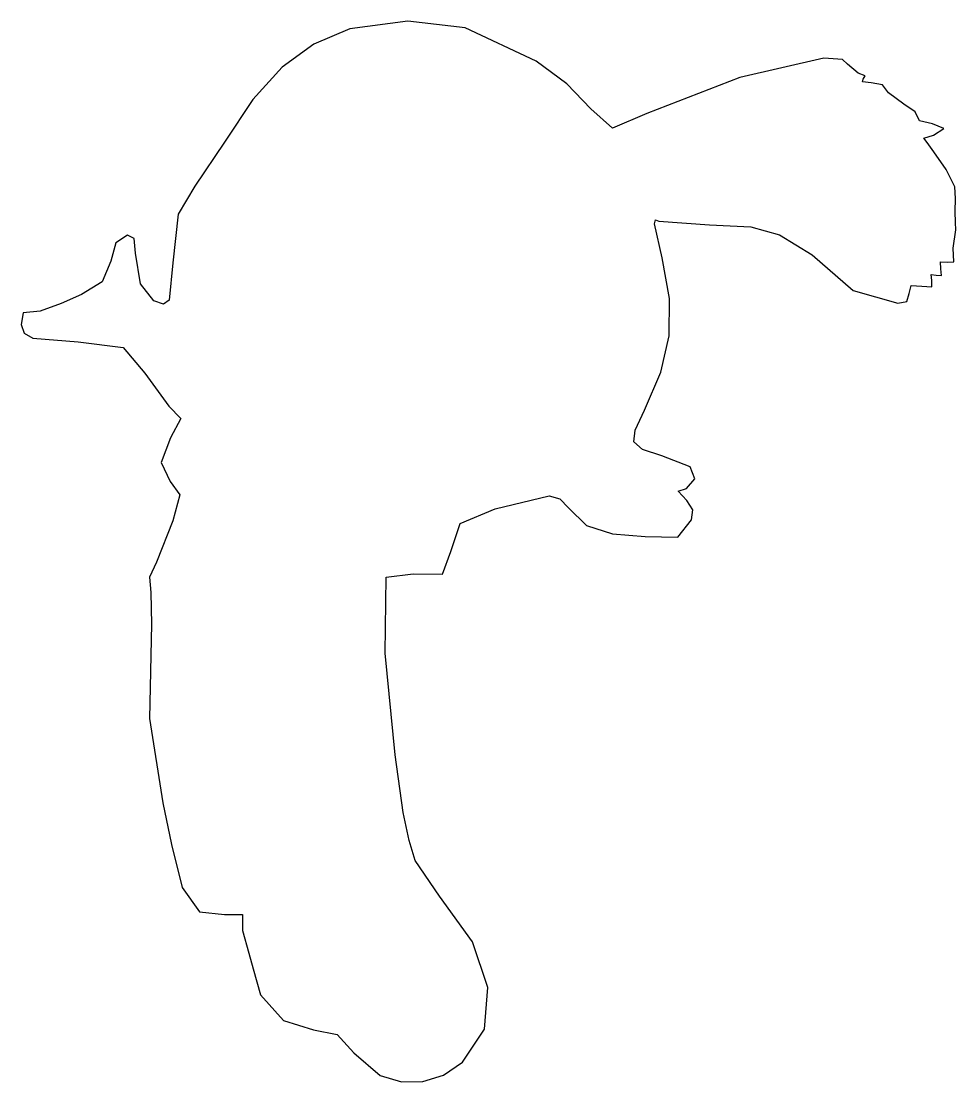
# Model space of a CAD drawing. Extents: x 9.6 to 22.8, y 9.8 to 24.8.
import ezdxf

# ---------------------------------------------------------------- set-up
doc = ezdxf.new("R2010")
doc.units = 0
doc.layers.get('0').update_dxf_attribs({"linetype": 'CONTINUOUS'})

msp = doc.modelspace()

# ---------------------------------------------------------------- linework, layer by layer
at = {"color": 1}
msp.add_lwpolyline([(15.031641, 24.812955), (14.21474, 24.704367), (13.705168, 24.487434), (13.255674, 24.162807), (12.84157, 23.708226), (12.438173, 23.101433), (12.022556, 22.482968), (11.7867, 22.085236), (11.708364, 21.39928), (11.658748, 20.868354), (11.578211, 20.812068), (11.442678, 20.85909), (11.25123, 21.101898), (11.183607, 21.53543), (11.162328, 21.741755), (11.068954, 21.788436), (10.902242, 21.682125), (10.834136, 21.42188), (10.707756, 21.12717), (10.417969, 20.951692), (10.129683, 20.822708), (9.835334, 20.715772), (9.593902, 20.69152), (9.564687, 20.525605), (9.607894, 20.405199), (9.729613, 20.332408), (10.36891, 20.280864), (11.005013, 20.20204), (11.315347, 19.839342), (11.653242, 19.371908), (11.821914, 19.195519), (11.677496, 18.92377), (11.542414, 18.577404), (11.67033, 18.307513), (11.808134, 18.121201), (11.708915, 17.751338), (11.477405, 17.1676), (11.379598, 16.953391), (11.39803, 16.738202), (11.407951, 16.290064), (11.379679, 14.959072), (11.567804, 13.764395), (11.689622, 13.1768), (11.842981, 12.570958), (12.0876, 12.22375), (12.439275, 12.187369), (12.696141, 12.187369), (12.696141, 11.959167), (12.785438, 11.641116), (12.843316, 11.418976), (12.949769, 11.049775), (13.273264, 10.69082), (13.6977, 10.558529), (14.034942, 10.49243), (14.270963, 10.232209), (14.640278, 9.912505), (14.943007, 9.823131), (15.245609, 9.825577), (15.537276, 9.918064), (15.807201, 10.098814), (16.118007, 10.568549), (16.162308, 11.154917), (15.948028, 11.800278), (15.483086, 12.446993), (15.138025, 12.951353), (15.053138, 13.235229), (14.9677, 13.631003), (14.854149, 14.4457), (14.713666, 15.880833), (14.728472, 16.953176), (15.110465, 17.000581), (15.522222, 16.997827), (15.641285, 17.316981), (15.773576, 17.714406), (16.266058, 17.921373), (17.032001, 18.105769), (17.184629, 18.064189), (17.305957, 17.932919), (17.559514, 17.68409), (17.929379, 17.567783), (18.38799, 17.530851), (18.851486, 17.521942), (19.046693, 17.765669), (19.064974, 17.905337), (18.977791, 18.038521), (18.854319, 18.169709), (18.975586, 18.208295), (19.092643, 18.344047), (19.024093, 18.515872), (18.624462, 18.668007), (18.35095, 18.760353), (18.231695, 18.865984), (18.247915, 19.034685), (18.380825, 19.316237), (18.613712, 19.853454), (18.730387, 20.367801), (18.734981, 20.89449), (18.631628, 21.468732), (18.522328, 21.947776), (18.533702, 22.003506), (18.584774, 21.985221), (19.297496, 21.936716), (19.884412, 21.90592), (20.287478, 21.792847), (20.753255, 21.508971), (21.330281, 21.009075), (21.962621, 20.827119), (22.091933, 20.85226), (22.123025, 20.964923), (22.152263, 21.075975), (22.301068, 21.069102), (22.443389, 21.058838), (22.44273, 21.149028), (22.433743, 21.233311), (22.506671, 21.225645), (22.580723, 21.219829), (22.573368, 21.315494), (22.567715, 21.41402), (22.659909, 21.406445), (22.756632, 21.4102), (22.748103, 21.604331), (22.783381, 21.865607), (22.778971, 21.965928), (22.775113, 22.123575), (22.777869, 22.309336), (22.769601, 22.470291), (22.649436, 22.716685), (22.471944, 22.966937), (22.376033, 23.097022), (22.328956, 23.16147), (22.466984, 23.204509), (22.614539, 23.297261), (22.453754, 23.360504), (22.272026, 23.405497), (22.210117, 23.534136), (22.046958, 23.640519), (21.83033, 23.800373), (21.74803, 23.912369), (21.586141, 23.942588), (21.462364, 23.955419), (21.473694, 23.992747), (21.500836, 24.039814), (21.400933, 24.080391), (21.2499, 24.204414), (21.178889, 24.272242), (20.915312, 24.290404), (19.729705, 24.015448), (18.411141, 23.507127), (17.928277, 23.301523), (17.620699, 23.573272), (17.2817, 23.925761), (16.84798, 24.25013), (15.842478, 24.720352), (15.031641, 24.812955), (15.031641, 24.812955)], dxfattribs=at)

doc.saveas('drawing.dxf')
